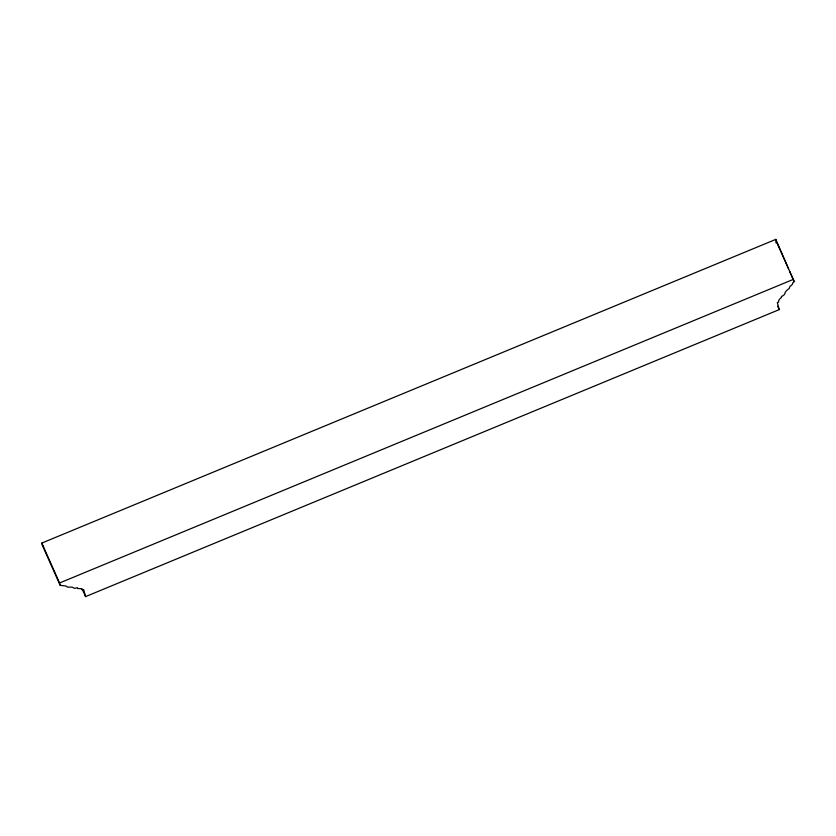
<?xml version="1.0" encoding="UTF-8"?>
<svg xmlns="http://www.w3.org/2000/svg" width="836" height="836" viewBox="0 0 836 836"><rect width="100%" height="100%" fill="white"/><g stroke="black" fill="none" stroke-linecap="round" stroke-linejoin="round"><path stroke-width="1.25" d="M776.027 242.973L775.818 239.378L41.8 543.076L42.427 545.427L60.182 585.336L65.96 585.994L67.455 587.123L72.115 587.123L74.54 588.377L77.549 587.729L77.758 588.523L80.987 588.68L82.336 590.111L83.684 589.547L85.554 596.622L779.204 309.623L777.334 302.559L778.682 302.005A8.841 3.574 -24 0 1 781.608 297.313L781.399 296.519A4.514 1.829 -24 0 0 784.952 293.07A10.199 4.117 -24 0 1 789.205 288.504L789.874 286.476A7.21 2.916 -24 0 0 792.706 283.623A3.062 1.233 -24 0 1 794.2 281.638L775.818 239.378M60.182 585.336L59.555 582.985L793.573 279.287M42.427 545.427L43.577 546.012M776.445 241.74L788.452 268.732M789.497 271.083L794.2 281.638M777.679 306.216L779.204 309.623M82.012 588.659L85.554 596.622M41.8 543.076L59.555 582.985"/></g></svg>
